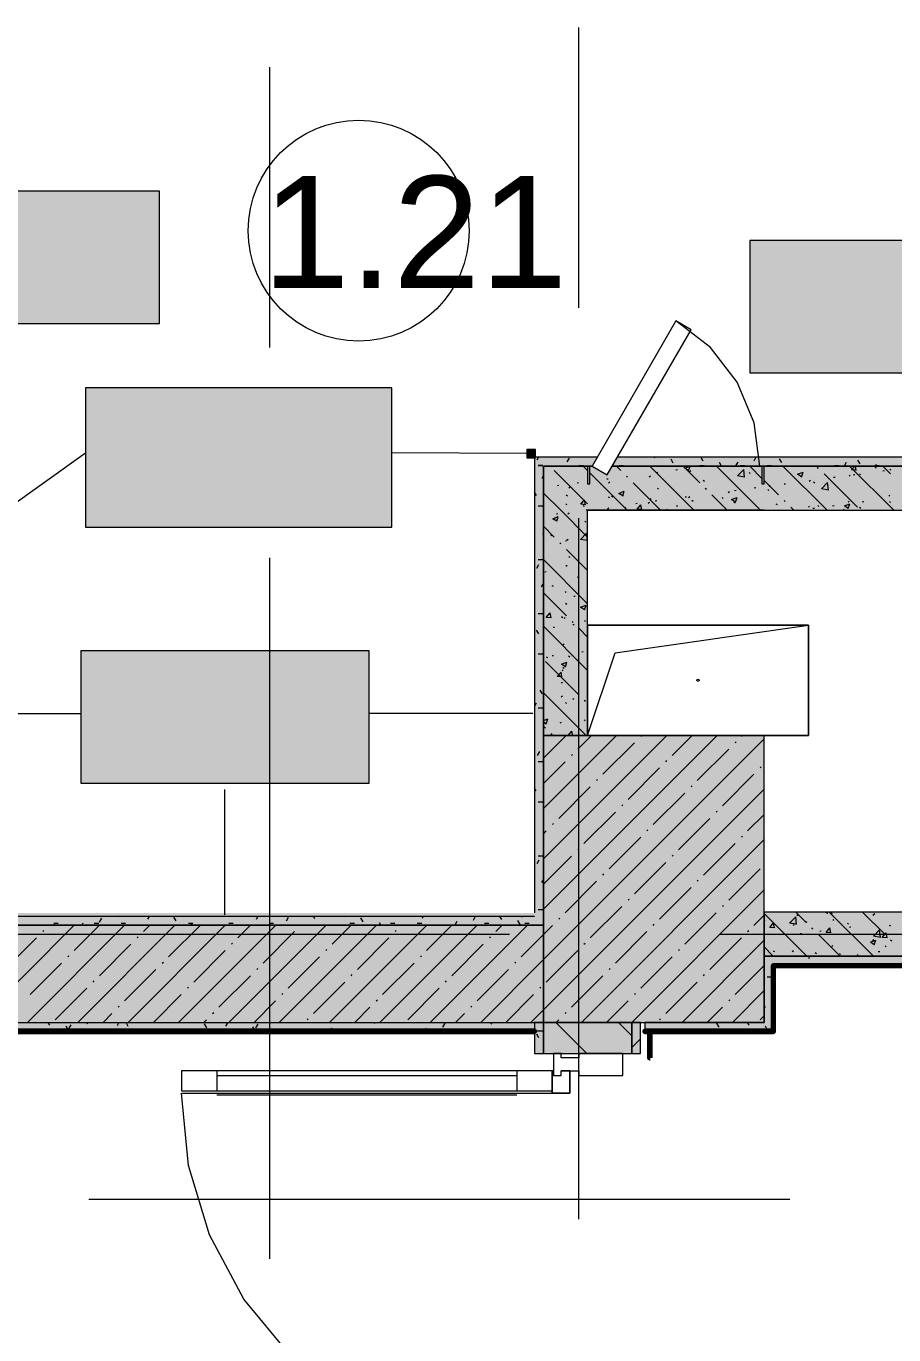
# Model space of a CAD drawing. Header units: millimetres. Extents: x -3817 to 677485, y -22715 to 103890.
# Drawn here: x 74552 to 76517, y 12104 to 15068 of the extents above; entities that cross this region are included whole.
import ezdxf

# ---------------------------------------------------------------- set-up
doc = ezdxf.new("R2010")
doc.units = ezdxf.units.MM
doc.layers.add('PDF _Геометрия', color=7, linetype='Continuous', true_color=0x1d1d1d)
doc.layers.add('PDF _Сплошная заливка', color=7, linetype='Continuous', true_color=0xffffff)
doc.layers.add('PDF _Текст', color=7, linetype='Continuous')
doc.styles.add('PDF GOST-Common', font='arial.ttf')

msp = doc.modelspace()

# ---------------------------------------------------------------- hatches: boundary and pattern name
at = {"layer": 'PDF _Сплошная заливка', "transparency": 33554559}
h = msp.add_hatch(color=256, dxfattribs=at)
h.paths.add_polyline_path([(75823.3, 14071.3), (75834, 14072.7), (75844.8, 14091.3), (75703.3, 14091.3), (75703.3, 14071.3), (75723.3, 14071.3)], flags=0)
h.paths.add_polyline_path([(76218.3, 14071.3), (77403.1, 14071.3), (77403.1, 14091.3), (75891, 14091.3), (75879.5, 14071.3), (76057.9, 14071.3)], flags=0)
for points in [[(75703.3, 13051.4), (75723.3, 13051.4), (75723.3, 14071.3), (75703.3, 14071.3), (75703.3, 13059.3)], [(77111.9, 13971.3), (77423.1, 13971.3), (77423.1, 14071.3), (76223.3, 14071.3), (76223.3, 14031.3), (76218.3, 14031.3), (76218.3, 14071.3), (75879.5, 14071.3), (75867.9, 14051.3), (75833.3, 14071.3), (75828.3, 14071.3), (75828.3, 14031.3), (75823.3, 14031.3), (75823.3, 14071.3), (75723.3, 14071.3), (75723.3, 13971.3), (77023.1, 13971.3)], [(75723.3, 12811.3), (76223.3, 12811.3), (76223.3, 13461.3), (75723.3, 13461.3), (75723.3, 12884.9)], [(75723.3, 13031.3), (75723.3, 13051.4), (74283.3, 13051.4), (74283.3, 13031.3), (75627.5, 13031.3)], [(76369.7, 12961.4), (77423.1, 12961.4), (77423.1, 13061.3), (76223.3, 13061.3), (76223.3, 12961.4)], [(76243.3, 12941.3), (77543.1, 12941.3), (77543.1, 12961.4), (76223.3, 12961.4), (76223.3, 12941.3)], [(76223.3, 12811.3), (76243.3, 12811.3), (76243.3, 12941.3), (76223.3, 12941.3), (76223.3, 12884.9)], [(76243.3, 12791.4), (76243.3, 12811.3), (75953.3, 12811.3), (75953.3, 12791.4), (76223.3, 12791.4)]]:
    msp.add_hatch(color=256, dxfattribs=at).paths.add_polyline_path(points)
h = msp.add_hatch(color=256, dxfattribs=at)
h.paths.add_polyline_path([(75627.5, 12791.4), (75723.3, 12791.4), (75723.3, 12811.3), (73203.1, 12811.1), (73203.1, 12803.3), (73173.1, 12803.3), (73173.1, 12791.4), (74143.2, 12791.4)], flags=0)
h.paths.add_polyline_path([(71174.4, 12791.4), (72223.1, 12791.4), (72223.1, 12803.3), (72193.1, 12803.3), (72193.1, 12811.3), (69892.1, 12811.3), (69892.1, 12803.3), (69862.1, 12803.3), (69862.1, 12791.4)], flags=0)
h.paths.add_polyline_path([(68912.1, 12791.4), (68912.1, 12803.3), (68882.1, 12803.3), (68882.1, 12811.3), (62491.6, 12811.3), (62491.6, 12791.4), (68882.1, 12791.4)], flags=0)

# ---------------------------------------------------------------- linework, layer by layer
at = {"layer": 'PDF _Геометрия', "color": 9, "lineweight": 9, "true_color": 0xc0c0c0}
for points in [[(77423.1, 15311.3), (73883.3, 15311.3), (73863.3, 15311.3), (73863.3, 13831.3), (73863.3, 13811.3), (74283.3, 13811.3), (74283.3, 13051.4), (74283.3, 13031.3), (75723.3, 13031.3), (75723.3, 13051.4), (75723.3, 14071.3), (75833.3, 14071.3), (75723.3, 14071.3), (75723.3, 13971.3), (75723.3, 13461.3), (75823.3, 13461.3), (75823.3, 13971.3), (76923.1, 13971.3)], [(75703.3, 14091.3), (75703.3, 14071.3), (75703.3, 13059.3)], [(76223.3, 13971.3), (75823.3, 13971.3)], [(76923.1, 13061.3), (76223.3, 13061.3), (76223.3, 12961.4), (77423.1, 12961.4)], [(77523.1, 12961.4), (76223.3, 12961.4), (76223.3, 12941.3), (76223.3, 12811.3), (75953.3, 12811.3), (75953.3, 12791.4), (76243.3, 12791.4), (76243.3, 12811.3)], [(73863.3, 12811.3), (73203.1, 12811.3), (75723.3, 12811.3), (75723.3, 12791.4), (73173.1, 12791.4), (73173.1, 12803.3)]]:
    msp.add_lwpolyline(points, dxfattribs=at)
at = {"layer": 'PDF _Геометрия', "color": 253, "lineweight": 9, "true_color": 0xaaaaaa}
for points in [[(75803.3, 14429.8), (75803.3, 15064.8)], [(75103.3, 14339.8), (75103.3, 14974.8)], [(76213.3, 14071.3), (76200.3, 14169.7), (76162.4, 14261.3), (76102, 14340), (76023.3, 14400.4)], [(75803.3, 12366), (75803.3, 13953.5)], [(75103.3, 12276), (75103.3, 13863.5)], [(74058.8, 13011.4), (75646.3, 13011.4)], [(76122.6, 13011.4), (76757.6, 13011.4)], [(74983.3, 12701.3), (74983.3, 12656.3)], [(74983.3, 12691.3), (75663.3, 12691.3)], [(75663.3, 12701.3), (75663.3, 12656.3)], [(75783.3, 12701.3), (75783.3, 12651.3), (75743.3, 12651.3), (75743.3, 12701.3), (75746.3, 12701.3)], [(75743.3, 11331.4), (75263.3, 11331.4), (75279.6, 11455.6), (75327.6, 11571.3), (75403.9, 11670.8), (75503.3, 11747), (75619, 11795), (75743.3, 11811.3), (75579.4, 11827.5), (75421.8, 11875.3), (75276.6, 11952.9), (75149.3, 12057.4), (75044.8, 12184.7), (74967.2, 12329.9), (74919.4, 12487.5), (74903.3, 12651.3), (75743.3, 12651.3)], [(74983.3, 12647.4), (75663.3, 12647.4)], [(74693.8, 12411.3), (76281.3, 12411.3)]]:
    msp.add_lwpolyline(points, dxfattribs=at)
at = {"layer": 'PDF _Геометрия', "color": 7, "lineweight": 9}
for points in [[(74853.7, 14694.1), (74200.6, 14694.1), (74200.6, 14394.1), (74853.7, 14394.1)], [(76843.7, 14582.6), (76190.6, 14582.6), (76190.6, 14282.6), (76843.7, 14282.6)], [(75379.9, 14248.6), (74686, 14248.6), (74686, 13933.3), (75379.9, 13933.3)], [(75379.9, 14248.6), (74686, 14248.6), (74686, 13933.3), (75379.9, 13933.3)], [(76323.3, 13711.3), (76323.3, 13461.3), (75823.3, 13461.3), (75823.3, 13711.3)], [(76323.3, 13711.3), (75823.3, 13711.3), (75823.3, 13461.3), (76323.3, 13461.3)], [(75328.5, 13652.9), (74675.4, 13652.9), (74675.4, 13352.9), (75328.5, 13352.9)], [(76223.3, 12811.3), (76223.3, 13461.3), (75723.3, 13461.3), (75723.3, 12811.3)], [(75923.3, 12811.3), (75923.3, 12741.3)]]:
    msp.add_lwpolyline(points, close=True, dxfattribs=at)
at = {"layer": 'PDF _Геометрия', "color": 253, "lineweight": 13, "true_color": 0xaaaaaa}
for points in [[(76023.3, 14400.4), (75833.3, 14071.3), (75867.9, 14051.3), (76057.9, 14380.4)], [(75828.3, 14031.3), (75828.3, 14071.3), (75823.3, 14071.3), (75823.3, 14031.3)], [(76218.3, 14031.3), (76223.3, 14031.3), (76223.3, 14071.3), (76218.3, 14071.3)]]:
    msp.add_lwpolyline(points, close=True, dxfattribs=at)
at = {"layer": 'PDF _Геометрия', "color": 9, "lineweight": 9, "true_color": 0xc0c0c0}
for points in [[(77403.1, 14071.3), (77423.1, 14071.3), (77423.1, 14172.5), (77423.1, 14071.3), (75879.5, 14071.3)], [(74283.3, 12811.3), (75723.3, 12811.3), (75723.3, 13031.3), (74283.3, 13031.3)], [(75723.3, 12741.3), (75723.3, 12811.3), (75703.3, 12811.3), (75703.3, 12741.3)], [(75723.3, 12811.3), (75723.3, 12741.3), (75923.3, 12741.3), (75943.3, 12741.3), (75943.3, 12811.3), (75923.3, 12811.3)]]:
    msp.add_lwpolyline(points, close=True, dxfattribs=at)
at = {"layer": 'PDF _Геометрия', "color": 7, "lineweight": 20}
for points in [[(75705.3, 14089.8), (75705.3, 14109.3), (75685.3, 14109.3), (75685.3, 14089.8)], [(75803.3, 12731.3), (75763.3, 12731.3), (75763.3, 12741.3), (75746.3, 12741.3), (75746.3, 12691.3), (75763.3, 12691.3), (75763.3, 12701.3), (75803.3, 12701.3), (75803.3, 12691.3), (75903.3, 12691.3), (75903.3, 12741.3), (75803.3, 12741.3)], [(75803.3, 12731.3), (75763.3, 12731.3), (75763.3, 12741.3), (75746.3, 12741.3), (75746.3, 12691.3), (75763.3, 12691.3), (75763.3, 12701.3), (75803.3, 12701.3), (75803.3, 12691.3), (75903.3, 12691.3), (75903.3, 12741.3), (75803.3, 12741.3)]]:
    msp.add_lwpolyline(points, close=True, dxfattribs=at)
at = {"layer": 'PDF _Геометрия', "color": 7, "lineweight": 9}
for points in [[(74319.4, 13839.3), (74686, 14101.1)], [(75685.3, 14099.6), (75379.9, 14101.1)], [(75844.8, 14091.3), (75703.3, 14091.3)], [(77403.1, 14091.3), (77382.1, 14091.3), (75891, 14091.3)], [(75823.3, 13461.3), (75885.8, 13648.8), (76323.3, 13711.3)], [(74307.3, 13511.1), (74675.4, 13511.1)], [(75699.3, 13511.1), (75328.5, 13511.1)], [(75002, 13055.3), (75002, 13339.1)], [(75703.3, 13051.4), (74311.3, 13051.4)], [(76243.3, 12941.3), (77543.1, 12941.3)], [(76243.3, 12811.3), (76243.3, 12940.3)]]:
    msp.add_lwpolyline(points, dxfattribs=at)
at = {"layer": 'PDF _Геометрия', "color": 253, "lineweight": 9, "true_color": 0x9b9b9b}
for points in [[(75712, 14091.3), (75708.3, 14085.1)], [(75781.4, 14089.7), (75776.4, 14081)], [(75975.7, 14089.4), (75974.5, 14091.3)], [(76017.3, 14078.2), (76012.3, 14086.9)], [(76085.4, 14082.3), (76080.3, 14091)], [(76126.9, 14071.3), (76122, 14079.8)], [(76163.2, 14080.4), (76158.2, 14071.7)], [(76204.7, 14091.3), (76199.8, 14082.9)], [(76263.1, 14079.3), (76258, 14088)], [(76310.3, 14091.3), (76309.5, 14090)], [(76440.8, 14076.3), (76435.7, 14085)], [(75703.6, 14073), (75703.3, 14073.5)], [(75723.3, 14050), (75719.5, 14043.4)], [(75803.2, 14072.9), (75813.2, 14072.9)], [(75894.6, 14072.9), (75904.7, 14072.9)], [(76077.5, 14072.9), (76087.6, 14072.9)], [(76168.9, 14072.9), (76179, 14072.9)], [(76229.9, 14072.9), (76240, 14072.9)], [(76382.3, 14072.9), (76392.4, 14072.9)], [(76408.9, 14079.3), (76404.3, 14071.3)], [(76473.7, 14072.9), (76483.8, 14072.9)], [(76477, 14075.3), (76474.7, 14071.3)], [(76478.8, 14071.3), (76477.4, 14073.9)], [(75707.6, 14005), (75703.3, 14012.6)], [(75711.7, 13981.4), (75721.8, 13981.4)], [(75723.3, 13917), (75721.9, 13919.3)], [(75712.3, 13848), (75707.2, 13839.3)], [(75711.7, 13859.5), (75721.8, 13859.5)], [(75723.3, 13806.1), (75718.4, 13797.7)], [(75711.7, 13737.6), (75721.8, 13737.6)], [(75712.8, 13691.2), (75707.8, 13699.9)], [(75711.7, 13646.1), (75721.8, 13646.1)], [(75721, 13555.2), (75716, 13563.9)], [(75707.1, 13534.3), (75703.3, 13527.6)], [(75711.7, 13524.2), (75721.8, 13524.2)], [(75714.2, 13424.6), (75709.1, 13415.9)], [(75711.7, 13402.3), (75721.8, 13402.3)], [(75706.8, 13335.8), (75703.3, 13342)], [(75711.7, 13310.9), (75721.8, 13310.9)], [(75713.1, 13178.9), (75708, 13170.2)], [(75711.7, 13189), (75721.8, 13189)], [(75723.3, 13135.6), (75719.2, 13128.5)], [(74722, 13047.2), (74716.9, 13038.5)], [(74759.6, 13051.4), (74758.6, 13049.6)], [(74830, 13051.4), (74826.6, 13045.5)], [(74891.5, 13041.1), (74886.5, 13049.8)], [(75076.3, 13051.4), (75072.3, 13044.5)], [(75145.4, 13049.1), (75140.4, 13040.4)], [(75205.3, 13046.3), (75202.4, 13051.4)], [(75273.3, 13050.4), (75272.8, 13051.4)], [(75315, 13039.2), (75309.9, 13047.9)], [(75451, 13047.4), (75448.7, 13051.4)], [(75568.8, 13051), (75563.8, 13042.3)], [(75628.7, 13044.4), (75624.7, 13051.4)], [(75674.6, 13051.4), (75673.5, 13049.3)], [(75711.7, 13067), (75721.8, 13067)], [(74615.6, 13031.3), (74614.4, 13033.5)], [(74614.5, 13036.5), (74624.5, 13036.5)], [(74680.3, 13036), (74677.6, 13031.3)], [(74705.9, 13036.5), (74716, 13036.5)], [(74766.9, 13036.5), (74776.9, 13036.5)], [(74919.3, 13036.5), (74929.3, 13036.5)], [(74926.1, 13034.9), (74924, 13031.3)], [(75010.7, 13036.5), (75020.8, 13036.5)], [(75102.1, 13036.5), (75112.2, 13036.5)], [(75285, 13036.5), (75295.1, 13036.5)], [(75354.7, 13031.3), (75351.6, 13036.7)], [(75376.5, 13036.5), (75386.5, 13036.5)], [(75437.4, 13036.5), (75447.5, 13036.5)], [(75527.2, 13039.8), (75522.3, 13031.3)], [(75589.8, 13036.5), (75599.9, 13036.5)], [(75670.4, 13033.2), (75665.4, 13041.9)], [(75681.3, 13036.5), (75691.3, 13036.5)], [(76256.2, 12961.4), (76255.3, 12959.8)], [(76326.6, 12961.4), (76323.3, 12955.7)], [(76260.4, 12945.1), (76270.4, 12945.1)], [(76286.5, 12941.3), (76285.8, 12942.6)], [(76351.8, 12945.1), (76361.9, 12945.1)], [(76412.8, 12945.1), (76422.8, 12945.1)], [(76422.8, 12945.1), (76420.6, 12941.3)], [(76229.9, 12914.6), (76240, 12914.6)], [(76225.8, 12847.7), (76223.3, 12843.3)], [(74605.3, 12805.4), (74601.8, 12811.3)], [(74652.8, 12805.5), (74647.8, 12796.8)], [(74691.4, 12811.3), (74689.4, 12808)], [(74761.8, 12811.3), (74757.5, 12803.9)], [(74783, 12802.4), (74777.9, 12811.1)], [(74960.7, 12799.4), (74955.6, 12808.1)], [(75008.2, 12811.3), (75003.2, 12802.8)], [(75076.3, 12807.4), (75071.2, 12798.7)], [(75342.5, 12808.7), (75340.9, 12811.3)], [(75499.7, 12809.3), (75494.7, 12800.6)], [(75606.5, 12811.3), (75604.4, 12807.7)], [(76121.3, 12800.8), (76116.3, 12809.5)], [(76189.3, 12804.9), (76185.6, 12811.3)], [(74611.2, 12794.4), (74609.5, 12791.4)], [(74614.5, 12792.7), (74624.5, 12792.7)], [(74646.9, 12794.3), (74641.9, 12803)], [(74683.8, 12791.4), (74683.5, 12791.8)], [(74705.9, 12792.7), (74716, 12792.7)], [(74797.3, 12792.7), (74807.4, 12792.7)], [(74856.9, 12793.3), (74855.8, 12791.4)], [(74980.2, 12792.7), (74990.3, 12792.7)], [(75000.5, 12791.4), (74997.3, 12797)], [(75070.3, 12792.4), (75065.3, 12801.1)], [(75071.7, 12792.7), (75081.7, 12792.7)], [(75132.6, 12792.7), (75142.7, 12792.7)], [(75246.9, 12791.4), (75243, 12798.1)], [(75285, 12792.7), (75295.1, 12792.7)], [(75376.5, 12792.7), (75386.5, 12792.7)], [(75422.9, 12791.4), (75420.7, 12795.1)], [(75458.1, 12798.2), (75454.1, 12791.4)], [(75467.9, 12792.7), (75478, 12792.7)], [(75650.8, 12792.7), (75660.8, 12792.7)], [(75703.3, 12796.1), (75703.8, 12797.1), (75700.5, 12791.4)], [(75713.1, 12776.3), (75708.1, 12785)], [(75955.6, 12792.7), (75965.6, 12792.7)], [(76017.6, 12791.9), (76017.3, 12791.4)], [(76047, 12792.7), (76057.1, 12792.7)], [(76138.5, 12792.7), (76148.5, 12792.7)], [(76231, 12793.8), (76226, 12802.5)]]:
    msp.add_lwpolyline(points, dxfattribs=at)
msp.add_lwpolyline([(75721.8, 14072.9), (75711.7, 14072.9)], close=True, dxfattribs=at)
at = {"layer": 'PDF _Геометрия', "color": 252, "lineweight": 9, "true_color": 0x878787}
for points in [[(75823.3, 13985.8), (75747.8, 14061.3)], [(75823.3, 14061.2), (75813.1, 14071.3)], [(75913.1, 13971.3), (75828.3, 14056.2)], [(75898.7, 14061.3), (75888.6, 14071.3)], [(76064, 13971.3), (75964, 14071.3)], [(75978.9, 14057.1), (75982.3, 14057.5)], [(76023.5, 14062.9), (76026.8, 14063.4)], [(76077.2, 14033.6), (76039.5, 14071.3)], [(76052.1, 14061), (76043.3, 14067), (76054.6, 14071.3)], [(76052.2, 14061), (76055.6, 14071.3)], [(76054.3, 14059.5), (76056.9, 14061.6)], [(76214.9, 13971.3), (76114.9, 14071.3)], [(76144.1, 14070.9), (76144.6, 14071.3)], [(76178.9, 14046.6), (76163.1, 14049.1), (76176.9, 14063.5)], [(76178.9, 14046.6), (76176.9, 14063.4)], [(76188.9, 14057.2), (76191.3, 14054.9)], [(76218.3, 14043.4), (76190.4, 14071.3)], [(76365.7, 13971.3), (76265.7, 14071.3)], [(76307.7, 14046.8), (76298.8, 14052.8), (76311.3, 14057.5)], [(76307.7, 14046.7), (76311.3, 14057.5)], [(76346.3, 14066.3), (76343.7, 14068.8)], [(76434.3, 13978.3), (76358.8, 14053.7)], [(76381.4, 14071.3), (76381.9, 14071.1)], [(76415.4, 14049), (76418, 14051)], [(76516.6, 13971.3), (76416.6, 14071.3)], [(76431.6, 14061.9), (76421, 14062.8), (76428.2, 14071.3)], [(76425, 14051.8), (76428.3, 14052.3)], [(76431.6, 14061.8), (76429.9, 14071.3)], [(76438.9, 14053.7), (76441.3, 14051.5)], [(76473.9, 14068.9), (76476.8, 14067.1)], [(76509.7, 14053.7), (76492.1, 14071.3)], [(76492.3, 14060.7), (76495.6, 14061.1)], [(76507.7, 14062.3), (76510.4, 14064.3)], [(75754.8, 14027.6), (75758.1, 14028)], [(75780.8, 14022.3), (75783.5, 14024.3)], [(75799.3, 14033.4), (75802.6, 14033.9)], [(75866.7, 14042.3), (75870, 14042.7)], [(75870.6, 14033.7), (75873.3, 14035.7)], [(75913.8, 14046.2), (75911.3, 14048.7)], [(75988.6, 13971.3), (75926.3, 14033.6)], [(75963, 14047), (75965.6, 14049.1)], [(75981.5, 14021.6), (75984, 14019.3)], [(76085.2, 14039.4), (76087.7, 14037.1)], [(76092.3, 14018.5), (76089.8, 14021)], [(76200.8, 14022.3), (76204.1, 14022.7)], [(76255.7, 14006), (76223.3, 14038.4)], [(76234.3, 14025.1), (76236.9, 14027.1)], [(76268.2, 14031.2), (76271.5, 14031.6)], [(76325.5, 14037.6), (76328.2, 14039.6)], [(76335.2, 14035.9), (76337.6, 14033.7)], [(76368.6, 14017.2), (76352.8, 14019.6), (76366.7, 14034.1)], [(76368.6, 14017.1), (76366.7, 14034)], [(76380.4, 14046), (76383.8, 14046.4)], [(75823.3, 13910.4), (75762.3, 13971.3), (75723.3, 14010.4)], [(75774.9, 14006.1), (75777.7, 14004.3)], [(75818.6, 13983.9), (75808, 13984.9), (75816.6, 13995.1)], [(75818.7, 13983.9), (75816.6, 13995)], [(75869.8, 14002.1), (75872.7, 14000.3)], [(75877.8, 14003.8), (75880.3, 14001.5)], [(75902.8, 14003.7), (75893.9, 14009.7), (75906.4, 14014.4)], [(75902.8, 14003.6), (75906.4, 14014.4)], [(75964.7, 13998.1), (75967.6, 13996.3)], [(75976.7, 13992.8), (75980, 13993.2)], [(76044, 14001.7), (76047.3, 14002.1)], [(76052.1, 14000.4), (76054.8, 14002.4)], [(76059.7, 13994.1), (76062.5, 13992.3)], [(76139.5, 13971.3), (76104.9, 14006)], [(76127.8, 14000.3), (76130.3, 13998.1)], [(76141.9, 14011.7), (76144.6, 14013.8)], [(76158.3, 13989.5), (76149.4, 13995.4), (76161.9, 14000.2)], [(76156.3, 14016.5), (76159.6, 14016.9)], [(76158.3, 13989.4), (76161.9, 14000.1)], [(76231.5, 14018.1), (76233.9, 14015.9)], [(76270.8, 13990.9), (76268.3, 13993.4)], [(76413.2, 13989.8), (76415.9, 13991.8)], [(76445.5, 13990.6), (76448.8, 13991)], [(76505.5, 14003.1), (76508.2, 14005.2)], [(76506.8, 13991.5), (76509.2, 13989.3)], [(75752.5, 13963.3), (75755.9, 13963.7)], [(75774.1, 13986), (75776.6, 13983.7)], [(75778.7, 13963.1), (75781.3, 13965.2)], [(75812.4, 13982.2), (75815.2, 13980.4)], [(75819.9, 13972.2), (75823.2, 13972.6)], [(75837.7, 13971.3), (75835.8, 13973.3)], [(75868.5, 13974.5), (75871.1, 13976.5)], [(75907.3, 13978.2), (75910.1, 13976.4)], [(75932.2, 13986.9), (75935.5, 13987.4)], [(75946.2, 13972.8), (75935.5, 13973.7), (75944.1, 13983.9)], [(75946.2, 13972.7), (75944.1, 13983.8)], [(75960.8, 13987.8), (75963.5, 13989.9)], [(76002.2, 13974.2), (76005.1, 13972.4)], [(76024.1, 13982.5), (76026.6, 13980.3)], [(76070.5, 13971.3), (76071.6, 13972.8)], [(76071.9, 13971.3), (76071.7, 13972.7)], [(76154.6, 13990.1), (76157.4, 13988.2)], [(76249.5, 13986), (76252.3, 13984.2)], [(76290.4, 13971.3), (76283.4, 13978.3)], [(76323.4, 13978.4), (76326, 13980.4)], [(76333.7, 13975.8), (76337, 13976.3)], [(76344.4, 13982), (76347.2, 13980.2)], [(76378.2, 13981.7), (76381.5, 13982.1)], [(76403.1, 13973.7), (76405.5, 13971.5)], [(76413.8, 13975.2), (76405, 13981.2), (76417.4, 13986)], [(76413.8, 13975.2), (76417.4, 13985.9)], [(76439.3, 13978), (76442.1, 13976.2)], [(75747.8, 13910.4), (75723.3, 13935)], [(75753.4, 13946.3), (75744.5, 13952.3), (75757, 13957.1)], [(75753.4, 13946.3), (75757, 13957)], [(75816.7, 13947), (75819.2, 13944.7)], [(75739.5, 13915.7), (75742.4, 13913.9)], [(75773.1, 13902), (75776.4, 13902.5)], [(75776.5, 13903.9), (75779.2, 13906)], [(75822.9, 13902.8), (75807.1, 13905.3), (75821, 13919.7)], [(75823, 13902.8), (75821, 13919.7)], [(75762.9, 13895.3), (75760.4, 13897.8)], [(75823.3, 13835), (75775.5, 13882.7)], [(75823.3, 13759.5), (75723.3, 13859.5)], [(75774.3, 13844.7), (75777, 13846.8)], [(75780.9, 13866.9), (75783.4, 13864.7)], [(75726.3, 13831.9), (75729.7, 13832.3)], [(75799.8, 13820.8), (75802.7, 13819)], [(75775.5, 13731.9), (75723.3, 13784.1)], [(75742.4, 13801), (75745.2, 13799.2)], [(75772.2, 13785.6), (75774.8, 13787.6)], [(75773.6, 13760.8), (75776.1, 13758.6)], [(75791.8, 13776.6), (75795.2, 13777)], [(75816.2, 13745.8), (75807.4, 13751.8), (75819.8, 13756.6)], [(75816.2, 13745.8), (75819.8, 13756.5)], [(75740.5, 13727.6), (75729.8, 13728.5), (75738.4, 13738.7)], [(75740.5, 13727.5), (75738.4, 13738.7)], [(75764.5, 13730.5), (75767.3, 13728.7)], [(75770, 13726.4), (75772.7, 13728.4)], [(75823.3, 13608.6), (75723.3, 13708.6)], [(75745.1, 13706.4), (75748.4, 13706.9)], [(75790.6, 13716.8), (75788.1, 13719.3)], [(75789.6, 13712.3), (75792.9, 13712.7)], [(75823.3, 13684.1), (75803.1, 13704.2)], [(75816.2, 13721.8), (75818.7, 13719.5)], [(75767.9, 13667.2), (75770.5, 13669.2)], [(75729.8, 13639.6), (75732.7, 13637.8)], [(75742.8, 13642.2), (75746.1, 13642.6)], [(75780.4, 13641.8), (75782.9, 13639.5)], [(75810.1, 13651), (75813.5, 13651.5)], [(75803.1, 13553.4), (75727.7, 13628.8)], [(75773, 13616.9), (75764.1, 13622.9), (75776.6, 13627.6)], [(75765.7, 13608), (75768.3, 13610)], [(75767.3, 13615.7), (75770.2, 13613.9)], [(75773, 13616.8), (75776.6, 13627.6)], [(75765.1, 13593.9), (75754.5, 13594.8), (75763.1, 13605)], [(75765.1, 13593.8), (75763.1, 13604.9)], [(75763.4, 13580.9), (75766.7, 13581.3)], [(75819.7, 13461.3), (75723.3, 13557.7)], [(75763.5, 13548.8), (75766.2, 13550.8)], [(75773.1, 13535.7), (75775.5, 13533.4)], [(75789.4, 13545.2), (75792.2, 13543.4)], [(75818.2, 13538.3), (75815.7, 13540.8)], [(75723.3, 13494.9), (75733.3, 13498.7)], [(75723.3, 13492.3), (75729.7, 13488)], [(75729.7, 13487.9), (75733.3, 13498.7)], [(75761.4, 13489.6), (75764, 13491.7)], [(75815.7, 13496.7), (75818.1, 13494.4)], [(75727.7, 13477.9), (75723.3, 13482.4)], [(75742.8, 13462.8), (75740.3, 13465.3)], [(75779.4, 13461.3), (75787.7, 13471.3)], [(75789.6, 13461.3), (75787.7, 13471.2)], [(76319.7, 12961.4), (76223.3, 13057.7)], [(76223.3, 13043), (76224.6, 13042.2)], [(76296.7, 13033.5), (76280.9, 13035.9), (76294.8, 13050.4)], [(76296.8, 13033.4), (76294.8, 13050.3)], [(76318.6, 13037.9), (76295.1, 13061.3)], [(76297.3, 13055.3), (76299.8, 13053.1)], [(76362.2, 13061.3), (76366.5, 13058.5)], [(76366.5, 13058.4), (76367.5, 13061.3)], [(76470.5, 12961.4), (76370.5, 13061.3)], [(76374.1, 13059.8), (76376.9, 13058)], [(76378.6, 13042.8), (76381.3, 13044.8)], [(76497.1, 13010.2), (76446, 13061.3)], [(76469, 13055.8), (76471.8, 13054)], [(76470.9, 13056.1), (76473.6, 13058.1)], [(76246.4, 13025.4), (76235.8, 13026.4), (76244.3, 13036.6)], [(76246.4, 13025.4), (76244.3, 13036.5)], [(76288.8, 13031.4), (76291.5, 13033.4)], [(76304.5, 13012.5), (76307.8, 13012.9)], [(76316.6, 13040), (76319.5, 13038.2)], [(76333.7, 13022.8), (76331.2, 13025.3)], [(76349, 13018.3), (76352.3, 13018.8)], [(76373.9, 13014.3), (76363.3, 13015.2), (76371.9, 13025.4)], [(76373.9, 13014.2), (76371.9, 13025.4)], [(76411.6, 13035.9), (76414.4, 13034.1)], [(76416.3, 13027.2), (76419.7, 13027.6)], [(76486.5, 13004), (76470.7, 13006.5), (76484.5, 13020.9)], [(76486.5, 13004), (76484.5, 13020.9)], [(76501.5, 13003.1), (76490.8, 13004), (76499.4, 13014.3)], [(76501.5, 13003.1), (76499.4, 13014.2)], [(76506.5, 13031.9), (76509.3, 13030.1)], [(76395.1, 12961.4), (76346.3, 13010.2)], [(76376.4, 12983.6), (76379.1, 12985.6)], [(76472.6, 12986.9), (76463.8, 12992.8), (76476.2, 12997.6)], [(76468.8, 12996.9), (76471.4, 12998.9)], [(76472.6, 12986.8), (76476.2, 12997.6)], [(76497.3, 12984.8), (76499.8, 12982.6)], [(76512.2, 12995.1), (76509.7, 12997.7)], [(76243.2, 12962.5), (76223.3, 12982.4)], [(76243.8, 12973.5), (76246.6, 12971.7)], [(76286.6, 12972.2), (76289.3, 12974.2)], [(76338.7, 12969.4), (76341.5, 12967.6)], [(76393.6, 12967.1), (76396.1, 12964.8)], [(76433.6, 12965.4), (76436.4, 12963.6)], [(76481.8, 12971.8), (76485.2, 12972.3)]]:
    msp.add_lwpolyline(points, dxfattribs=at)
at = {"layer": 'PDF _Геометрия', "color": 231, "lineweight": 70, "true_color": 0xff80c0}
msp.add_lwpolyline([(76243.3, 12811.3), (76243.3, 12791.4), (75953.3, 12791.4), (75953.3, 12790.4), (76243.3, 12790.4), (76244.3, 12790.4), (76244.3, 12940.3), (77543.1, 12940.3), (77544.1, 12940.3), (77544.1, 13903)], dxfattribs=at)
at = {"layer": 'PDF _Геометрия', "lineweight": 9}
for points in [[(75723.3, 13409.7), (75774.9, 13461.3)], [(75723.3, 13295.7), (75888.9, 13461.3)], [(75723.3, 13181.6), (76003, 13461.3)], [(75723.3, 13067.6), (76117, 13461.3)], [(75800.9, 13430.3), (75831.9, 13461.3)], [(75943.5, 13458.8), (75945.8, 13461.2)], [(76014.7, 13416.1), (76060, 13461.3)], [(76171.6, 13458.8), (76174.1, 13461.3)], [(75581.1, 12811.3), (75723.3, 12953.5), (76223.3, 13453.5)], [(75857.9, 13373.3), (75929.2, 13444.6)], [(76071.8, 13359), (76143, 13430.3)], [(76157.3, 13444.6), (76159.7, 13447)], [(75723.3, 13352.7), (75772.4, 13401.8)], [(75786.6, 13416.1), (75789, 13418.4)], [(76000.5, 13401.8), (76002.8, 13404.2)], [(75914.9, 13316.3), (75986.2, 13387.6)], [(76128.8, 13302), (76200.1, 13373.3)], [(76214.3, 13387.6), (76216.7, 13389.9)], [(75695.1, 12811.3), (75723.3, 12839.5), (76223.3, 13339.5)], [(75758.1, 13273.5), (75829.4, 13344.8)], [(75843.7, 13359), (75846, 13361.4)], [(76057.5, 13344.8), (76059.9, 13347.2)], [(75972, 13259.3), (76043.2, 13330.5)], [(75815.1, 13216.5), (75886.4, 13287.8)], [(75900.7, 13302), (75903.1, 13304.4)], [(76114.5, 13287.8), (76116.9, 13290.1)], [(76185.8, 13245), (76223.3, 13282.4)], [(75743.9, 13259.3), (75746.2, 13261.6)], [(76029, 13202.2), (76100.3, 13273.5)], [(75723.3, 13238.6), (75729.6, 13245)], [(75809.2, 12811.3), (76223.3, 13225.4)], [(75872.2, 13159.5), (75943.5, 13230.7)], [(75957.7, 13245), (75960.1, 13247.4)], [(76171.6, 13230.7), (76173.9, 13233.1)], [(75800.9, 13202.2), (75803.3, 13204.6)], [(76014.7, 13188), (76017.1, 13190.3)], [(76086, 13145.2), (76157.3, 13216.5)], [(75723.3, 13124.6), (75786.6, 13188)], [(75929.2, 13102.4), (76000.5, 13173.7)], [(75857.9, 13145.2), (75860.3, 13147.6)], [(76071.8, 13130.9), (76074.1, 13133.3)], [(76143, 13088.2), (76214.3, 13159.5)], [(75772.4, 13059.7), (75843.7, 13130.9)], [(75923.2, 12811.3), (76223.3, 13111.4)], [(75986.2, 13045.4), (76057.5, 13116.7)], [(75829.4, 13002.6), (75900.7, 13073.9)], [(75914.9, 13088.2), (75917.3, 13090.5)], [(76128.8, 13073.9), (76131.2, 13076.3)], [(75758.1, 13045.4), (75760.5, 13047.8)], [(76043.2, 12988.4), (76114.5, 13059.7)], [(76200.1, 13031.2), (76223.3, 13054.3)], [(74440.6, 12811.3), (74660.6, 13031.3)], [(74554.6, 12811.3), (74774.6, 13031.3)], [(74589.1, 13016.9), (74591.5, 13019.3)], [(74603.4, 13031.2), (74603.6, 13031.3)], [(74660.4, 12974.1), (74717.6, 13031.3)], [(74668.7, 12811.3), (74888.7, 13031.3)], [(74782.7, 12811.3), (75002.7, 13031.3)], [(74817.2, 13016.9), (74831.7, 13031.3)], [(74874.2, 12959.9), (74945.5, 13031.2)], [(74896.8, 12811.3), (75116.8, 13031.3)], [(75010.8, 12811.3), (75230.8, 13031.3)], [(75031.1, 13002.6), (75059.8, 13031.3)], [(75088.1, 12945.6), (75159.4, 13016.9)], [(75124.9, 12811.3), (75344.9, 13031.3)], [(75173.6, 13031.2), (75173.8, 13031.3)], [(75238.9, 12811.3), (75458.9, 13031.3)], [(75244.9, 12988.4), (75287.9, 13031.3)], [(75353, 12811.3), (75573, 13031.3)], [(75387.5, 13016.9), (75389.8, 13019.3)], [(75401.7, 13031.2), (75401.9, 13031.3)], [(75458.7, 12974.1), (75516, 13031.3)], [(75467, 12811.3), (75687, 13031.3)], [(75615.6, 13016.9), (75630, 13031.3)], [(75672.6, 12959.9), (75723.3, 13010.5), (75743.9, 13031.2)], [(75886.4, 12945.6), (75957.7, 13016.9)], [(75972, 13031.2), (75974.3, 13033.5)], [(76185.8, 13016.9), (76188.2, 13019.3)], [(74503.6, 12931.4), (74574.9, 13002.6)], [(74717.4, 12917.1), (74788.7, 12988.4)], [(74803, 13002.6), (74805.3, 13005)], [(75016.8, 12988.4), (75019.2, 12990.8)], [(75301.9, 12931.4), (75373.2, 13002.6)], [(75515.8, 12917.1), (75587, 12988.4)], [(75601.3, 13002.6), (75603.7, 13005)], [(75815.1, 12988.4), (75817.5, 12990.8)], [(76037.3, 12811.3), (76223.3, 12997.3)], [(76100.3, 12931.4), (76171.6, 13002.6)], [(74646.1, 12959.9), (74648.5, 12962.2)], [(74931.3, 12902.8), (75002.5, 12974.1)], [(75145.1, 12888.6), (75216.4, 12959.9)], [(75230.6, 12974.1), (75233, 12976.5)], [(75444.5, 12959.9), (75446.9, 12962.2)], [(75729.6, 12902.8), (75800.9, 12974.1)], [(75943.5, 12888.6), (76014.7, 12959.9)], [(76029, 12974.1), (76031.4, 12976.5)], [(74560.6, 12874.3), (74631.9, 12945.6)], [(74774.4, 12860.1), (74845.7, 12931.4)], [(74860, 12945.6), (74862.4, 12948)], [(75073.8, 12931.4), (75076.2, 12933.7)], [(75359, 12874.3), (75430.2, 12945.6)], [(75572.8, 12860.1), (75644.1, 12931.4)], [(75658.3, 12945.6), (75660.7, 12948)], [(75872.2, 12931.4), (75874.5, 12933.7)], [(76157.3, 12874.3), (76223.3, 12940.3)], [(74703.2, 12902.8), (74705.5, 12905.2)], [(74988.3, 12845.8), (75059.6, 12917.1)], [(75202.1, 12831.6), (75273.4, 12902.8)], [(75287.7, 12917.1), (75290, 12919.5)], [(75501.5, 12902.8), (75503.9, 12905.2)], [(75786.6, 12845.8), (75857.9, 12917.1)], [(76000.5, 12831.6), (76071.8, 12902.8)], [(76086, 12917.1), (76088.4, 12919.5)], [(74617.6, 12817.3), (74688.9, 12888.6)], [(74839.8, 12811.3), (74902.8, 12874.3)], [(74917, 12888.6), (74919.4, 12891)], [(75130.9, 12874.3), (75133.2, 12876.7)], [(75416, 12817.3), (75487.3, 12888.6)], [(75638.1, 12811.3), (75701.1, 12874.3)], [(75715.4, 12888.6), (75717.7, 12891)], [(75929.2, 12874.3), (75931.6, 12876.7)], [(76151.3, 12811.3), (76223.3, 12883.3)], [(74760.2, 12845.8), (74762.6, 12848.2)], [(75067.9, 12811.3), (75116.6, 12860.1)], [(75296, 12811.3), (75330.4, 12845.8)], [(75344.7, 12860.1), (75347.1, 12862.4)], [(75558.5, 12845.8), (75560.9, 12848.2)], [(75866.2, 12811.3), (75914.9, 12860.1)], [(76094.3, 12811.3), (76128.8, 12845.8)], [(76143, 12860.1), (76145.4, 12862.4)], [(74725.7, 12811.3), (74745.9, 12831.6)], [(74953.8, 12811.3), (74959.8, 12817.3)], [(74974, 12831.6), (74976.4, 12833.9)], [(75187.9, 12817.3), (75190.2, 12819.7)], [(75524.1, 12811.3), (75544.3, 12831.6)], [(75821.7, 12741.3), (75751.7, 12811.3)], [(75752.2, 12811.3), (75758.1, 12817.3)], [(75772.4, 12831.6), (75774.8, 12833.9)], [(75923.3, 12781.2), (75893.1, 12811.3)], [(75986.2, 12817.3), (75988.6, 12819.7)], [(76214.3, 12817.3), (76223.3, 12826.3)], [(75923.3, 12754.3), (75943.3, 12774.3)]]:
    msp.add_lwpolyline(points, dxfattribs=at)
at = {"layer": 'PDF _Геометрия', "color": 231, "lineweight": 9, "true_color": 0xff80c0}
msp.add_lwpolyline([(77543.1, 12941.3), (76243.3, 12941.3), (76243.3, 12940.3), (76243.3, 12811.3)], dxfattribs=at)
at = {"layer": 'PDF _Геометрия', "color": 231, "lineweight": 70, "true_color": 0xff80c0}
for points in [[(73173.1, 12790.4), (75702.8, 12790.4), (75702.8, 12791.4), (73173.1, 12791.4)], [(75964.8, 12731.3), (75964.8, 12790.4), (75963.8, 12790.4), (75963.8, 12731.3)]]:
    msp.add_lwpolyline(points, close=True, dxfattribs=at)
at = {"layer": 'PDF _Геометрия', "color": 253, "lineweight": 9, "true_color": 0xaaaaaa}
for points in [[(75743.3, 12656.3), (75743.3, 12701.3), (74903.3, 12701.3), (74903.3, 12656.3), (75743.3, 12656.3), (75743.3, 12701.3), (74903.3, 12701.3), (74903.3, 12656.3)], [(75743.3, 12651.3), (75783.3, 12651.3), (75783.3, 12701.3), (75783.3, 12651.3), (75743.3, 12651.3), (75743.3, 12701.3), (75746.3, 12701.3), (75743.3, 12701.3)]]:
    msp.add_lwpolyline(points, close=True, dxfattribs=at)
at = {"layer": 'PDF _Геометрия', "color": 253, "lineweight": 13, "true_color": 0xaaaaaa}
msp.add_lwpolyline([(75746.3, 12701.3), (75743.3, 12701.3), (75743.3, 12651.3), (75783.3, 12651.3), (75783.3, 12701.3), (75763.3, 12701.3)], dxfattribs=at)
at = {"layer": 'PDF _Геометрия', "color": 7, "lineweight": 9}
for centre, radius in [((75304.7, 14604.6), 250), ((75304.7, 14604.6), 250), ((76073.3, 13586.4), 2.5)]:
    msp.add_circle(centre, radius, dxfattribs=at)
at = {"layer": 'PDF _Сплошная заливка', "lineweight": 9, "transparency": 33554559}
for points in [[(74853.7, 14694.1), (74200.6, 14694.1), (74853.7, 14394.1), (74200.6, 14394.1)], [(76843.7, 14582.6), (76190.6, 14582.6), (76843.7, 14282.6), (76190.6, 14282.6)], [(75379.9, 14248.6), (74686, 14248.6), (75379.9, 13933.3), (74686, 13933.3)], [(75328.5, 13652.9), (74675.4, 13652.9), (75328.5, 13352.9), (74675.4, 13352.9)]]:
    msp.add_solid(points, dxfattribs=at)
at = {"layer": 'PDF _Сплошная заливка', "color": 1, "lineweight": 35, "transparency": 33554559}
for points in [[(75685.3, 14089.8), (75705.3, 14089.8), (75685.3, 14109.3), (75705.3, 14109.3)], [(74311.3, 13051.4), (75703.3, 13051.4), (74311.3, 13059.3), (75703.3, 13059.3)]]:
    msp.add_solid(points, dxfattribs=at)
at = {"layer": 'PDF _Сплошная заливка', "lineweight": 35, "transparency": 33554559}
for points in [[(75828.3, 14031.3), (75828.3, 14071.3), (75823.3, 14031.3), (75823.3, 14071.3)], [(76223.3, 14031.3), (76223.3, 14071.3), (76218.3, 14031.3), (76218.3, 14071.3)], [(75723.3, 13461.3), (75823.3, 13461.3), (75723.3, 13971.3), (75823.3, 13971.3)], [(74283.3, 12811.3), (75723.3, 12811.3), (74283.3, 13031.3), (75723.3, 13031.3)], [(75703.3, 12741.3), (75723.3, 12741.3), (75703.3, 12811.3), (75723.3, 12811.3)], [(75923.3, 12741.3), (75923.3, 12811.3), (75723.3, 12741.3), (75723.3, 12811.3)], [(75923.3, 12741.3), (75943.3, 12741.3), (75923.3, 12811.3), (75943.3, 12811.3)]]:
    msp.add_solid(points, dxfattribs=at)
at = {"layer": 'PDF _Сплошная заливка', "color": 254, "lineweight": 35, "true_color": 0xffb9dc, "transparency": 33554559}
msp.add_solid([(75702.8, 12790.4), (75702.8, 12791.4), (75627.5, 12790.4)], dxfattribs=at)

# ---------------------------------------------------------------- texts
at = {"layer": 'PDF _Текст', "color": 250, "true_color": 0x3c3c3c, "insert": (75086.7, 14601.8), "char_height": 254, "attachment_point": 4, "style": 'PDF GOST-Common'}
msp.add_mtext('1.21', dxfattribs=at)

doc.saveas('drawing.dxf')
